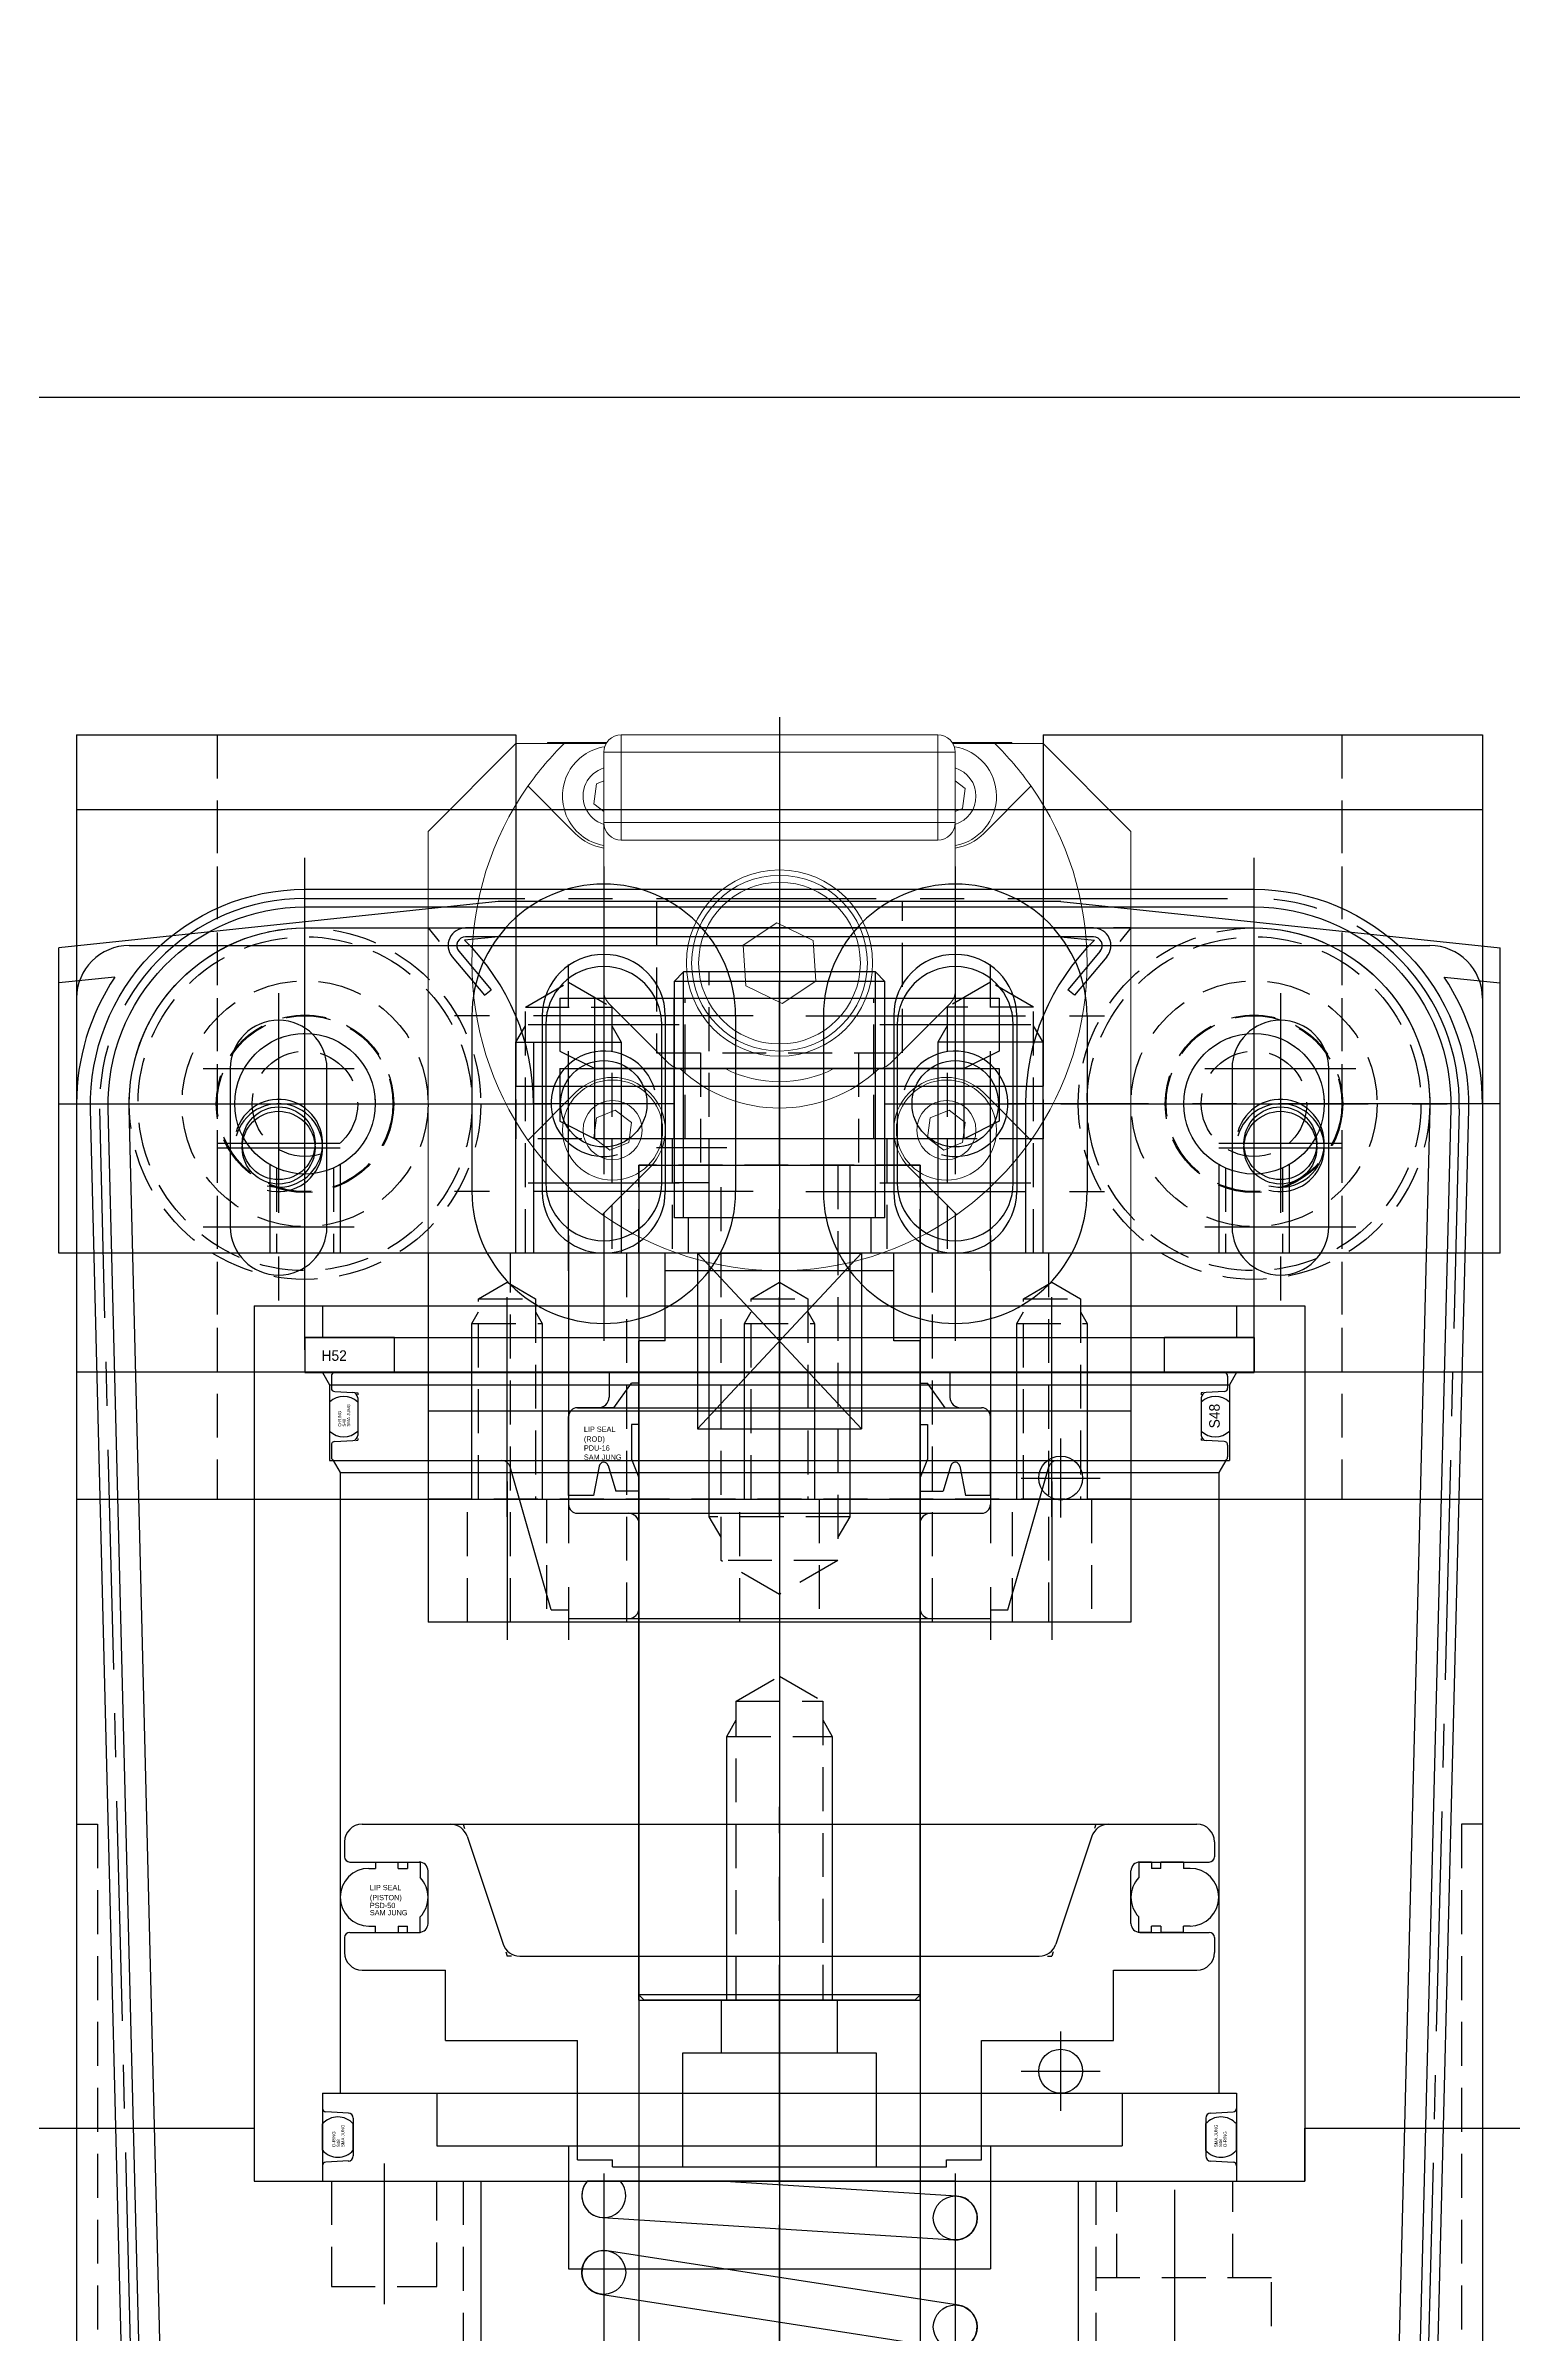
# Model space of a CAD drawing. Header units: inches. Extents: x 0 to 23821, y 0 to 11279.
# Drawn here: x 16408.4 to 16491.9, y 4818.5 to 4948.8 of the extents above; entities that cross this region are included whole.
import ezdxf
from ezdxf.enums import TextEntityAlignment as Align

# ---------------------------------------------------------------- set-up
doc = ezdxf.new("R2010")
doc.units = ezdxf.units.IN
doc.header["$LTSCALE"] = 10
doc.header["$MEASUREMENT"] = 0
doc.linetypes.add('CENTER', pattern=[2, 1.25, -0.25, 0.25, -0.25])
doc.linetypes.add('HIDDEN', pattern=[0.375, 0.25, -0.125])
doc.layers.get('Defpoints').update_dxf_attribs({"color": 8})
for name, color, linetype in [('11', 1, 'CENTER'), ('22', 2, 'HIDDEN'), ('44', 4, 'Continuous'), ('77', 40, 'HIDDEN'), ('99', 181, 'Continuous'), ('A', 8, 'Continuous'), ('B', 123, 'Continuous'), ('BOM-T', 4, 'Continuous'), ('G', 231, 'Continuous'), ('T', 3, 'Continuous'), ('Y', 60, 'Continuous')]:
    doc.layers.add(name, color=color, linetype=linetype)
doc.layers.add('88', color=35, linetype='Continuous', lineweight=5)
doc.styles.add('SCI', font='')
doc.styles.get('SCI').set_extended_font_data('Gulim')
doc.dimstyles.new('SCH', dxfattribs={"dimtxt": 2.5, "dimasz": 2, "dimexe": 1.25, "dimexo": 0.625, "dimtad": 1, "dimdec": 8, "dimtxsty": 'SCI', "dimcen": 2.5, "dimclrd": 4, "dimclre": 4, "dimclrt": 7, "dimadec": 8, "dimazin": 2, "dimtfac": 1, "dimtdec": 8, "dimtmove": 0, "dimatfit": 3, "dimfxl": 1, "dimarcsym": 0})

# ---------------------------------------------------------------- blocks, each defined once
blk = doc.blocks.new('A$C89c2fdc2')
for p, q in [((10, 60), (-10.93, 60)), ((-9.07, 60), (-10.93, 60)), ((10.08, 59.14), (-3.4, 60)), ((-10.08, 57.92), (9.92, 56.65)), ((10.19, 52.93), (-9.81, 56.03)), ((-10.19, 53.56), (9.81, 50.46)), ((10.19, 46.73), (-9.81, 49.83)), ((-10.19, 47.36), (9.81, 44.26)), ((10.19, 40.53), (-9.81, 43.63)), ((-10.19, 41.16), (9.81, 38.06)), ((10.19, 34.33), (-9.81, 37.43)), ((-10.19, 34.96), (9.81, 31.86)), ((10.19, 28.14), (-9.81, 31.24)), ((-10.19, 28.76), (9.81, 25.67)), ((10.19, 21.94), (-9.81, 25.04)), ((-10.19, 22.57), (9.81, 19.47)), ((10.19, 15.74), (-9.81, 18.84)), ((-10.19, 16.37), (9.81, 13.27)), ((10.19, 9.54), (-9.81, 12.64)), ((-10.19, 10.17), (9.81, 7.07)), ((10.19, 3.34), (-9.81, 6.44)), ((-10.19, 3.97), (9.81, 0.87)), ((-9.92, 2.08), (10.08, 0.83)), ((11.18, 0), (-10.93, 0))]:
    blk.add_line(p, q)
for centre in [(10, 57.9), (-10, 54.8), (10, 51.7), (-10, 48.6), (10, 45.5), (-10, 42.4), (10, 39.3), (-10, 36.2), (10, 33.1), (-10, 30), (10, 26.9), (-10, 23.8), (10, 20.7), (-10, 17.6), (10, 14.5), (-10, 11.4), (10, 8.3), (-10, 5.2), (10, 2.1)]:
    blk.add_circle(centre, 1.25)
for centre, start, end in [((-10, 59.17), 138.1897, 266.3666), ((-10, 59.17), 138.1897, 41.8103), ((10, 57.9), 266.3666, 86.3666), ((-10, 54.8), 81.1903, 261.1903), ((10, 51.7), 261.1903, 81.1903), ((-10, 48.6), 81.1903, 261.1903), ((10, 45.5), 261.1903, 81.1903), ((-10, 42.4), 81.1903, 261.1903), ((10, 39.3), 261.1903, 81.1903), ((-10, 36.2), 81.1903, 261.1903), ((10, 33.1), 261.1903, 81.1903), ((-10, 30), 81.1903, 261.1903), ((10, 26.9), 261.1903, 81.1903), ((-10, 23.8), 81.1903, 261.1903), ((10, 20.7), 261.1903, 81.1903), ((-10, 17.6), 81.1903, 261.1903), ((10, 14.5), 261.1903, 81.1903), ((-10, 11.4), 81.1903, 261.1903), ((10, 8.3), 261.1903, 81.1903), ((-10, 5.2), 81.1903, 261.1903), ((10, 2.1), 261.1903, 81.1903), ((-10, 0.83), 318.1897, 221.8103), ((10, -0.42), 19.4712, 160.5288)]:
    blk.add_arc(centre, 1.25, start, end)
at = {"layer": '11'}
for p, q in [((0, 62.5), (0, -2.5)), ((-10, 60.42), (-10, -0.42)), ((10, 60.42), (10, -0.42))]:
    blk.add_line(p, q, dxfattribs=at)
blk = doc.blocks.new('A$C237aef5b')
for p, q in [((-5.46, 58.5), (-6, 57.96)), ((-6, 57.96), (-6, 44.5)), ((6, 57.96), (-6, 57.96)), ((5.46, 58.5), (-5.46, 58.5)), ((6, 57.96), (5.46, 58.5)), ((6, 44.5), (6, 57.96)), ((6, 44.5), (-6, 44.5)), ((-5.2, 44.5), (-5.2, 42.5)), ((5.2, 44.5), (5.2, 42.5)), ((-6.5, 37.5), (-6.5, 42.5)), ((6.5, 42.5), (-6.5, 42.5)), ((6.5, 37.5), (6.5, 42.5)), ((-8, 0.3), (-8, 37.5)), ((-6.5, 37.5), (-8, 37.5)), ((8, 37.5), (6.5, 37.5)), ((8, 0.3), (8, 37.5)), ((-7.7, 0), (-8, 0.3)), ((7.7, 0), (-7.7, 0)), ((8, 0.3), (7.7, 0))]:
    blk.add_line(p, q)
at = {"layer": '11'}
for p, q in [((0, 59.5), (0, -1)), ((-3, 48.5), (-7, 48.5))]:
    blk.add_line(p, q, dxfattribs=at)
at = {"layer": '22'}
for p, q in [((-4, 46.5), (-4, 58.5)), ((-4, 46.5), (-6, 46.5)), ((-2.46, 17), (0, 18.42)), ((0, 18.42), (2.46, 17)), ((-2.46, 0), (-2.46, 17)), ((-2.46, 17), (2.46, 17)), ((2.46, 17), (2.46, 0)), ((-3, 15), (3, 15))]:
    blk.add_line(p, q, dxfattribs=at)
at = {"layer": 'A'}
for p, q in [((6.5, 41.5), (-6.5, 41.5)), ((8, 0.3), (-8, 0.3))]:
    blk.add_line(p, q, dxfattribs=at)
at = {"layer": 'T'}
for p, q in [((-5.46, 44.5), (-5.46, 58.5)), ((5.46, 44.5), (5.46, 58.5)), ((-3, 15), (-2.46, 15.94)), ((2.46, 15.94), (3, 15)), ((-3, 0), (-3, 15)), ((3, 15), (3, 0))]:
    blk.add_line(p, q, dxfattribs=at)
blk = doc.blocks.new('A$Cc859a43e')
for p, q in [((-23.75, 10), (23.75, 10)), ((-17.77, 9.32), (-15.73, 3.18)), ((17.77, 9.32), (15.73, 3.18)), ((-24.75, 9), (-24.75, 8.15)), ((-24.45, 7.85), (-20.5, 7.85)), ((20.5, 7.85), (24.45, 7.85)), ((24.75, 9), (24.75, 8.15)), ((-20, 4.35), (-20, 7.35)), ((20, 4.35), (20, 7.35)), ((-24.75, 3.55), (-24.75, 2.7)), ((-24.45, 3.85), (-20.5, 3.85)), ((20.5, 3.85), (24.45, 3.85)), ((24.75, 3.55), (24.75, 2.7)), ((-23.75, 1.7), (-19, 1.7)), ((-19, -2.3), (-19, 1.7)), ((-14.78, 2.5), (14.78, 2.5)), ((-8, 0), (-8, 2.5)), ((8, 0), (8, 2.5)), ((19, 1.7), (23.75, 1.7)), ((19, -2.3), (19, 1.7)), ((-8, 0), (8, 0)), ((3.3, -3), (3.3, 0)), ((-3.3, -3), (-3.3, 0)), ((-19, -2.3), (-11.5, -2.3)), ((-11.5, -9.1), (-11.5, -2.3)), ((11.5, -2.3), (19, -2.3)), ((11.5, -9.1), (11.5, -2.3)), ((-5.5, -9.5), (-5.5, -3)), ((-5.5, -3), (5.5, -3)), ((5.5, -3), (5.5, -9.5)), ((-11.5, -9.1), (-9.5, -9.1)), ((-9.5, -9.5), (-9.5, -9.1)), ((9.5, -9.1), (11.5, -9.1)), ((9.5, -9.5), (9.5, -9.1)), ((-9.5, -9.5), (9.5, -9.5))]:
    blk.add_line(p, q)
for centre, radius, start, end in [((-23.75, 9), 1, 90, 180), ((-18.72, 9), 1, 18.4349, 90), ((18.72, 9), 1, 90, 161.5651), ((23.75, 9), 1, 0, 90), ((-24.45, 8.15), 0.3, 180, 270), ((-20.5, 7.35), 0.5, 360, 90), ((20.5, 7.35), 0.5, 90, 180), ((24.45, 8.15), 0.3, 270, 0), ((-20.5, 4.35), 0.5, 270, 360), ((20.5, 4.35), 0.5, 180, 270), ((-24.45, 3.55), 0.3, 90, 180), ((-23.75, 2.7), 1, 180, 270), ((-14.78, 3.5), 1, 198.4349, 270), ((14.78, 3.5), 1, 270, 341.5651), ((23.75, 2.7), 1, 270, 0), ((24.45, 3.55), 0.3, 0, 90)]:
    blk.add_arc(centre, radius, start, end)
at = {"layer": '11'}
for p, q in [((0, -10.5), (0, 11)), ((-18, 10), (-17.92, 9.76)), ((18, 10), (17.92, 9.76)), ((-15.58, 2.74), (-15.5, 2.5)), ((15.58, 2.74), (15.5, 2.5)), ((-15.25, 2.5), (-15.5, 2.5)), ((15.25, 2.5), (15.5, 2.5))]:
    blk.add_line(p, q, dxfattribs=at)
blk = doc.blocks.new('A$C59bf984f')
for p, q in [((-3.36, 1.64), (-2.98, 1.64)), ((-2.98, 2), (-1.7, 2)), ((-2.98, 2), (-2.98, 1.64)), ((-1.7, 1.64), (-1.7, 2)), ((-1.7, 1.64), (-1.17, 1.64)), ((-1.17, 2), (-1.17, 1.64)), ((-1.17, 2), (-0.44, 2)), ((-0.44, 2), (-0.44, 1.12)), ((40.44, 2), (40.44, 1.12)), ((41.17, 2), (40.44, 2)), ((41.17, 2), (41.17, 1.64)), ((41.7, 1.64), (41.17, 1.64)), ((42.98, 2), (41.7, 2)), ((41.7, 1.64), (41.7, 2)), ((42.98, 2), (42.98, 1.64)), ((43.36, 1.64), (42.98, 1.64)), ((-0.44, -2), (-0.44, -1.12)), ((40.44, -2), (40.44, -1.12)), ((-3.36, -1.64), (-2.98, -1.64)), ((-2.98, -2), (-2.98, -1.64)), ((-2.98, -2), (-1.7, -2)), ((-1.7, -1.64), (-1.7, -2)), ((-1.7, -1.64), (-1.17, -1.64)), ((-1.17, -2), (-1.17, -1.64)), ((-1.17, -2), (-0.44, -2)), ((41.17, -2), (40.44, -2)), ((41.17, -2), (41.17, -1.64)), ((41.7, -1.64), (41.17, -1.64)), ((41.7, -1.64), (41.7, -2)), ((42.98, -2), (41.7, -2)), ((42.98, -2), (42.98, -1.64)), ((43.36, -1.64), (42.98, -1.64))]:
    blk.add_line(p, q)
for centre, start, end in [((-3.36, 0), 90, 180), ((43.36, 0), 0, 90), ((-3.36, 0), 180, 270), ((-1.64, 0), 0, 42.8687), ((-1.64, 0), 317.1313, 0), ((41.64, 0), 137.1313, 180), ((41.64, 0), 180, 222.8687), ((43.36, 0), 270, 0)]:
    blk.add_arc(centre, 1.64, start, end)
at = {"layer": 'BOM-T', "color": 4, "style": 'SCI'}
for s, p in [('(PISTON)', (-3.31, -0.02)), ('LIP SEAL', (-3.31, 0.55)), ('SAM JUNG', (-3.31, -0.88)), ('PSD-50', (-3.31, -0.47))]:
    blk.add_text(s, height=0.3, dxfattribs=at).set_placement(p, align=Align.MIDDLE_LEFT)
blk = doc.blocks.new('A$Cedf4c1f7')
for p, q in [((-12.5, 4), (12.5, 4)), ((-12.5, 4), (-12.5, 1)), ((-10.5, 0), (-10.5, 4)), ((10.5, 0), (10.5, 4)), ((12.5, 4), (12.5, 1)), ((-12.5, 1), (-10.5, 0)), ((10.5, 0), (-10.5, 0)), ((12.5, 1), (10.5, 0))]:
    blk.add_line(p, q)
at = {"layer": '11'}
blk.add_line((0, -1), (0, 5), dxfattribs=at)
at = {"layer": '22'}
for p, q in [((-5.375, 0), (-5.375, 4)), ((5.375, 0), (5.375, 4))]:
    blk.add_line(p, q, dxfattribs=at)
at = {"layer": 'T'}
for p, q in [((-6, 0), (-6, 4)), ((6, 0), (6, 4))]:
    blk.add_line(p, q, dxfattribs=at)
blk = doc.blocks.new('A$C3a400ee1')
for name in ['A$C237aef5b', 'A$Cc859a43e']:
    blk.add_blockref(name, (0, -58.5))
at = {"layer": '44'}
for name, p in [('A$Cedf4c1f7', (0, -5.5)), ('A$Cedf4c1f7', (0, -9.5)), ('A$C59bf984f', (-20, -52.65))]:
    blk.add_blockref(name, p, dxfattribs=at)
blk = doc.blocks.new('A$C6f0e5e58')
for p, q in [((-15, 38), (-20, 33)), ((-12.25, 38), (-15, 38)), ((-13.2, 38.05), (-13.2, 38)), ((-13.2, 38.05), (-13.13, 38.05)), ((-13.13, 38.05), (-13.13, 38)), ((-13.13, 38.05), (-12.95, 38.05)), ((-12.95, 38.05), (-12.95, 38)), ((-12.95, 38.05), (-10.49, 38.05)), ((-9.87, 38), (-12.25, 38)), ((-10.49, 38.05), (-10.49, 38)), ((-10.49, 38.05), (-10.09, 38.05)), ((-10.09, 38.05), (-10.09, 38)), ((-10.09, 38.05), (-9.84, 38.05)), ((-9, 38.5), (9, 38.5)), ((-9, 37.5), (-9, 38.5)), ((9, 38.5), (9, 37.5)), ((9.84, 38.05), (9.91, 38.05)), ((12.25, 38), (9.87, 38)), ((9.91, 38.05), (9.91, 38)), ((9.91, 38.05), (11.39, 38.05)), ((11.39, 38.05), (11.39, 38)), ((11.39, 38.05), (13.17, 38.05)), ((15, 38), (12.25, 38)), ((13.17, 38.05), (13.17, 38)), ((13.17, 38.05), (13.22, 38.05)), ((13.22, 38), (13.22, 38.05)), ((20, 33), (15, 38)), ((-10, 33.5), (-10, 37.5)), ((-10, 37.5), (-9, 37.5)), ((9, 37.5), (-9, 37.5)), ((-9, 37.5), (-9, 33.5)), ((9, 37.5), (10, 37.5)), ((9, 33.5), (9, 37.5)), ((10, 37.5), (10, 33.5)), ((-14.31, 35.57), (-11.62, 32.88)), ((-10.42, 35.7), (-10.57, 34.56)), ((-10, 35.88), (-10.42, 35.7)), ((10.57, 35.44), (10, 35.88)), ((10.42, 34.3), (10.57, 35.44)), ((11.62, 32.88), (14.31, 35.57)), ((-10.57, 34.56), (-10, 34.12)), ((10, 34.12), (10.42, 34.3)), ((-20, 33), (-20, 0)), ((-10, 33.5), (-9, 33.5)), ((-10, 33.5), (-10, 23.91)), ((-9, 32.5), (-9, 33.5)), ((-9, 33.5), (9, 33.5)), ((9, 33.5), (10, 33.5)), ((9, 33.5), (9, 32.5)), ((10, 33.5), (10, 23.91)), ((20, 0), (20, 33)), ((9, 32.5), (-9, 32.5)), ((-0.15, 27.8), (-2.07, 26.52)), ((1.92, 26.79), (-0.15, 27.8)), ((-2.07, 26.52), (-1.92, 24.21)), ((2.07, 24.48), (1.92, 26.79)), ((-1.92, 24.21), (0.15, 23.2)), ((0.15, 23.2), (2.07, 24.48)), ((-9.71, 23.21), (-6.29, 19.79)), ((6.29, 19.79), (9.71, 23.21)), ((5.59, 19.5), (-5.59, 19.5)), ((-11.62, 18.12), (-14.31, 15.43)), ((-9.35, 17.14), (-10.42, 16.7)), ((-8.43, 16.44), (-9.35, 17.14)), ((9.65, 17.14), (8.58, 16.7)), ((10.57, 16.44), (9.65, 17.14)), ((14.31, 15.43), (11.62, 18.12)), ((-10.42, 16.7), (-10.57, 15.56)), ((-8.58, 15.3), (-8.43, 16.44)), ((8.58, 16.7), (8.43, 15.56)), ((10.42, 15.3), (10.57, 16.44)), ((-10.57, 15.56), (-9.65, 14.86)), ((-9.65, 14.86), (-8.58, 15.3)), ((8.43, 15.56), (9.35, 14.86)), ((9.35, 14.86), (10.42, 15.3)), ((-10.07, 11.19), (-7.38, 13.88)), ((7.38, 13.88), (10.07, 11.19)), ((-20, 0), (20, 0))]:
    blk.add_line(p, q)
for centre, radius in [((0, 25.5), 5.3), ((0, 25.5), 5), ((0, 25.5), 4.6), ((-9.5, 16), 2.85), ((9.5, 16), 2.85), ((-9.5, 16), 1.68), ((9.5, 16), 1.68)]:
    blk.add_circle(centre, radius)
for centre, radius, start, end in [((0, 25.5), 17.5, 134.4153, 144.8709), ((-9.5, 35), 2.85, 99.0705, 202.5227), ((-9, 37.5), 1, 90, 180), ((9, 37.5), 1, 0, 90), ((9.5, 35), 2.85, 280.1042, 80.9295), ((0, 25.5), 17.5, 35.1291, 45.5847), ((-9.5, 35), 1.68, 107.2818, 202.5227), ((9.5, 35), 1.68, 287.2818, 72.7182), ((0, 25.5), 17.5, 144.8709, 215.1291), ((0, 25.5), 17.5, 324.8709, 35.1291), ((-9.5, 35), 2.85, 202.5227, 259.8958), ((-9.5, 35), 1.68, 202.5227, 252.7182), ((-9.5, 35), 3, 225, 260.4059), ((-9, 33.5), 1, 180, 270), ((9, 33.5), 1, 270, 0), ((9.5, 35), 3, 279.5941, 315), ((-9, 23.91), 1, 180, 225), ((9, 23.91), 1, 315, 0), ((-5.59, 20.5), 1, 225, 270), ((5.59, 20.5), 1, 270, 315), ((-9.5, 16), 3, 315, 135), ((0, 25.5), 8.25, 226.6258, 313.3742), ((0, 25.5), 6.75, 242.734, 297.266), ((9.5, 16), 3, 45, 225), ((0, 25.5), 17.5, 215.1291, 234.8709), ((0, 25.5), 17.5, 305.1291, 324.8709), ((0, 25.5), 17.5, 234.8709, 305.1291)]:
    blk.add_arc(centre, radius, start, end)
at = {"layer": '11'}
for p, q in [((0, 39.5), (0, -1)), ((-12, 1), (-12, -1)), ((12, 1), (12, -1))]:
    blk.add_line(p, q, dxfattribs=at)
blk = doc.blocks.new('A$Ce3cd7df4')
for p, q in [((-20, 0), (-20, -21)), ((20, 0), (-20, 0)), ((20, 0), (20, -21)), ((20, -9), (-20, -9)), ((20, -21), (-20, -21))]:
    blk.add_line(p, q)
at = {"layer": '11'}
for p, q in [((-12, 1), (-12, -22)), ((0, 1), (0, -22)), ((12, 1), (12, -22)), ((-15.5, -13), (-15.5, -22)), ((15.5, -13), (15.5, -22))]:
    blk.add_line(p, q, dxfattribs=at)
at = {"layer": '22'}
for p, q in [((15.3, 0), (15.3, -21)), ((20, -14), (-20, -14)), ((-17.75, -21), (-17.75, -14)), ((-13.25, -14), (-13.25, -21)), ((-2.25, -21), (-2.25, -14)), ((2.25, -14), (2.25, -21)), ((13.25, -21), (13.25, -14)), ((17.75, -14), (17.75, -21))]:
    blk.add_line(p, q, dxfattribs=at)
at = {"layer": '77'}
for p, q in [((-15.3, -21), (-15.3, 0)), ((-8.7, 0), (-8.7, -21)), ((8.7, -21), (8.7, 0))]:
    blk.add_line(p, q, dxfattribs=at)
blk = doc.blocks.new('A$C32194bf2')
blk.add_blockref('A$Ce3cd7df4', (0, 0))
at = {"layer": '88'}
blk.add_blockref('A$C6f0e5e58', (0, -9), dxfattribs=at)
blk = doc.blocks.new('A$C5bbe2b15')
for radius in [5, 4]:
    blk.add_circle((0, 0), radius)
at = {"layer": '11'}
for p, q in [((0, -6), (0, 6)), ((-6, 0), (6, 0))]:
    blk.add_line(p, q, dxfattribs=at)
at = {"layer": '22'}
blk.add_circle((0, 0), 3, dxfattribs=at)
blk = doc.blocks.new('A$Cb72ea173')
for radius in [10, 9.5, 7, 5.05]:
    blk.add_circle((0, 0), radius)
at = {"layer": '11'}
for p, q in [((0, -11), (0, 11)), ((-11, 0), (11, 0))]:
    blk.add_line(p, q, dxfattribs=at)
blk = doc.blocks.new('A$Ccad19904')
for p, q in [((-8, 0), (-8, -133)), ((-8, 0), (8, 0)), ((8, 0), (8, -133)), ((-4.66, -5), (4.66, -5)), ((-4.66, -5), (-4.66, -15)), ((4.66, -5), (4.66, -15)), ((-4.66, -15), (4.66, -15))]:
    blk.add_line(p, q)
at = {"layer": '11'}
blk.add_line((0, 1), (0, -164), dxfattribs=at)
at = {"layer": '22'}
for p, q in [((-3.32, -22.5), (-3.32, 0)), ((3.32, 0), (3.32, -22.5)), ((4, -20), (-4, -20)), ((0, -24.42), (-3.32, -22.5)), ((3.32, -22.5), (-3.32, -22.5)), ((3.32, -22.5), (0, -24.42))]:
    blk.add_line(p, q, dxfattribs=at)
at = {"layer": 'A'}
for p, q in [((-4.66, -5), (4.66, -15)), ((-4.66, -15), (4.66, -5))]:
    blk.add_line(p, q, dxfattribs=at)
at = {"layer": 'T'}
for p, q in [((-4, -20), (-4, 0)), ((4, 0), (4, -20)), ((-3.32, -21.17), (-4, -20)), ((4, -20), (3.32, -21.17))]:
    blk.add_line(p, q, dxfattribs=at)
blk = doc.blocks.new('A$C3dac07da')
for p, q in [((-16, 15), (-41, 12.37)), ((16, 15), (-16, 15)), ((16, 15), (41, 12.37)), ((-41, -5), (-41, 12.37)), ((-16, 13), (-17.92, 12.8)), ((16, 13), (-16, 13)), ((16, 13), (17.92, 12.8)), ((41, -5), (41, 12.37)), ((-37.82, 10.71), (-41, 10.37)), ((37.82, 10.71), (41, 10.37)), ((-14, 7), (-14, -5)), ((-40, 3.5), (-40, -5)), ((14, 3.5), (14, -5)), ((40, 3.5), (40, -5)), ((41, -5), (-41, -5))]:
    blk.add_line(p, q)
for centre, radius in [((-27, 3.5), 4), ((27, 3.5), 4), ((-10, 3.5), 2.46), ((10, 3.5), 2.46)]:
    blk.add_circle(centre, radius)
for centre, start, end in [((-27, 3.5), 0, 45.6666), ((27, 3.5), 134.3334, 180), ((-27, 3.5), 146.3334, 180), ((27, 3.5), 0, 33.6666)]:
    blk.add_arc(centre, 13, start, end)
at = {"layer": '11'}
for p, q in [((-27, -10.5), (-27, 17.5)), ((27, -10.5), (27, 17.5)), ((0, 16), (0, -6)), ((-12, -6), (-12, 11.42)), ((12, -6), (12, 11.42)), ((-10, 7.5), (-10, -0.5)), ((10, 7.5), (10, -0.5)), ((-41, 3.5), (-13, 3.5)), ((-6, 3.5), (-14, 3.5)), ((6, 3.5), (14, 3.5)), ((41, 3.5), (13, 3.5))]:
    blk.add_line(p, q, dxfattribs=at)
at = {"layer": '22'}
for p, q in [((-7, 15), (-7, 6.4)), ((7, 6.4), (7, 15)), ((-14.46, 9), (-12, 10.42)), ((-12, 10.42), (-9.54, 9)), ((12, 10.42), (9.54, 9)), ((14.46, 9), (12, 10.42)), ((-14.46, -5), (-14.46, 9)), ((-14.46, 9), (-9.54, 9)), ((-9.54, 9), (-9.54, -5)), ((9.54, 9), (9.54, -5)), ((14.46, 9), (9.54, 9)), ((14.46, -5), (14.46, 9)), ((-7, 6.4), (7, 6.4)), ((-4.5, 6.4), (-4.5, 0)), ((4.5, 6.4), (4.5, 0)), ((8, 0), (-8, 0)), ((-8, -5), (-8, 0)), ((8, -5), (8, 0)), ((-28.62, -0.16), (-28.62, -5)), ((-25.38, -0.16), (-25.38, -5)), ((25.38, -0.16), (25.38, -5)), ((28.62, -0.16), (28.62, -5))]:
    blk.add_line(p, q, dxfattribs=at)
at = {"layer": '77'}
for p, q in [((-15, 15), (-15, 1.5)), ((15, 15), (15, 1.5)), ((15, 1.5), (-15, 1.5)), ((-6.1, 1.5), (-6.1, -5)), ((6.1, 1.5), (6.1, -5))]:
    blk.add_line(p, q, dxfattribs=at)
at = {"layer": 'T'}
for p, q in [((-15, 7), (-14.46, 7.94)), ((-9.54, 7.94), (-9, 7)), ((9.54, 7.94), (9, 7)), ((15, 7), (14.46, 7.94)), ((-15, -5), (-15, 7)), ((-15, 7), (-9, 7)), ((-9, 7), (-9, -5)), ((9, 7), (9, -5)), ((15, 7), (9, 7)), ((15, -5), (15, 7)), ((-29, 0.04), (-29, -5)), ((-25, 0.04), (-25, -5)), ((25, 0.04), (25, -5)), ((29, 0.04), (29, -5))]:
    blk.add_line(p, q, dxfattribs=at)
for centre, start, end in [((-10, 3.5), 15, 285), ((10, 3.5), 255, 165)]:
    blk.add_arc(centre, 3, start, end, dxfattribs=at)
blk = doc.blocks.new('A$Cd9655167')
for p, q in [((77.86, 0), (42.14, 0)), ((77.86, -0.5), (42.14, -0.5)), ((41.38, -1.64), (43.21, -3.83)), ((41.76, -1.32), (43.6, -3.51)), ((78.24, -1.32), (76.4, -3.51)), ((78.62, -1.64), (76.79, -3.83)), ((43.21, -3.83), (43.6, -3.51)), ((76.79, -3.83), (76.4, -3.51))]:
    blk.add_line(p, q)
for centre, radius, start, end in [((42.14, -1), 1, 90, 220), ((77.86, -1), 1, 320, 90), ((42.14, -1), 0.5, 90, 220), ((77.86, -1), 0.5, 320, 90)]:
    blk.add_arc(centre, radius, start, end)
at = {"layer": '11'}
for p, q in [((40, 0), (41, 0)), ((80, 0), (79, 0)), ((40, 0), (40.64, -0.77)), ((80, 0), (79.36, -0.77))]:
    blk.add_line(p, q, dxfattribs=at)
blk = doc.blocks.new('A$C64b4f1e2')
for p, q in [((-50, 21.5), (-50, -22)), ((-50, 21.5), (-25, 21.5)), ((-25, 21.5), (-25, 1.5)), ((5, 21.5), (5, 1.5)), ((5, 21.5), (30, 21.5)), ((30, 21.5), (30, -22)), ((-25, 1.5), (5, 1.5)), ((-50, -22), (30, -22))]:
    blk.add_line(p, q)
for centre in [(-38.5, -2), (18.5, -2)]:
    blk.add_circle(centre, 2.07)
at = {"layer": '11'}
for p, q in [((-10, 22.5), (-10, -23)), ((-38.5, 1.5), (-38.5, -5.5)), ((-10, -23), (-10, 1.34)), ((18.5, 1.5), (18.5, -5.5)), ((-42, -2), (-35, -2)), ((15, -2), (22, -2)), ((-25.5, -23), (-25.5, -8.66)), ((5.5, -23), (5.5, -8.66))]:
    blk.add_line(p, q, dxfattribs=at)
at = {"layer": '22'}
for p, q in [((-42, 21.5), (-42, -22)), ((22, 21.5), (22, -22)), ((-27.12, -10.6), (-25.5, -9.66)), ((-25.5, -9.66), (-23.88, -10.6)), ((-11.62, -10.6), (-10, -9.66)), ((-10, -9.66), (-8.38, -10.6)), ((3.88, -10.6), (5.5, -9.66)), ((5.5, -9.66), (7.12, -10.6)), ((-27.12, -22), (-27.12, -10.6)), ((-27.12, -10.6), (-23.88, -10.6)), ((-23.88, -10.6), (-23.88, -22)), ((-11.62, -22), (-11.62, -10.6)), ((-11.62, -10.6), (-8.38, -10.6)), ((-8.38, -10.6), (-8.38, -22)), ((3.88, -22), (3.88, -10.6)), ((3.88, -10.6), (7.12, -10.6)), ((7.12, -10.6), (7.12, -22)), ((-27.5, -12), (-23.5, -12)), ((-12, -12), (-8, -12)), ((3.5, -12), (7.5, -12))]:
    blk.add_line(p, q, dxfattribs=at)
at = {"layer": 'T'}
for p, q in [((-27.5, -12), (-27.12, -11.34)), ((-23.88, -11.34), (-23.5, -12)), ((-12, -12), (-11.62, -11.34)), ((-8.38, -11.34), (-8, -12)), ((3.5, -12), (3.88, -11.34)), ((7.12, -11.34), (7.5, -12)), ((-27.5, -22), (-27.5, -12)), ((-23.5, -12), (-23.5, -22)), ((-12, -22), (-12, -12)), ((-8, -12), (-8, -22)), ((3.5, -22), (3.5, -12)), ((7.5, -12), (7.5, -22))]:
    blk.add_line(p, q, dxfattribs=at)
for centre in [(-38.5, -2), (18.5, -2)]:
    blk.add_arc(centre, 2.5, 255, 165, dxfattribs=at)
blk = doc.blocks.new('A$C0ff3edcd')
for p, q in [((-50, 19.5), (-50, -12.5)), ((-50, 19.5), (30, 19.5)), ((30, 19.5), (30, -12.5)), ((-27.5, 7.75), (-27.5, -2.25)), ((-23.5, 7.75), (-23.5, -2.25)), ((-16.5, 7.75), (-16.5, -2.25)), ((-12.5, 7.75), (-12.5, -2.25)), ((-7.5, 7.75), (-7.5, -2.25)), ((-3.5, 7.75), (-3.5, -2.25)), ((3.5, 7.75), (3.5, -2.25)), ((7.5, 7.75), (7.5, -2.25)), ((-50, -12.5), (30, -12.5))]:
    blk.add_line(p, q)
for centre in [(-38.5, 0.5), (18.5, 0.5)]:
    blk.add_circle(centre, 2.07)
for centre, radius, start, end in [((-20, 7.75), 7.5, 0, 180), ((0, 7.75), 7.5, 0, 180), ((-20, 7.75), 3.5, 0, 180), ((0, 7.75), 3.5, 0, 180), ((-20, -2.25), 7.5, 180, 0), ((-20, -2.25), 3.5, 180, 0), ((0, -2.25), 7.5, 180, 0), ((0, -2.25), 3.5, 180, 0)]:
    blk.add_arc(centre, radius, start, end)
at = {"layer": '11'}
for p, q in [((-10, 21.75), (-10, -12.25)), ((-20, 16.25), (-20, -10.75)), ((0, 16.25), (0, -10.75)), ((-11.5, 7.75), (-28.5, 7.75)), ((-8.5, 7.75), (8.5, 7.75)), ((-38.5, 4), (-38.5, -3)), ((18.5, 4), (18.5, -3)), ((-42, 0.5), (-35, 0.5)), ((15, 0.5), (22, 0.5)), ((-11.5, -2.25), (-28.5, -2.25)), ((-8.5, -2.25), (8.5, -2.25))]:
    blk.add_line(p, q, dxfattribs=at)
at = {"layer": '22'}
for p, q in [((-42, 19.5), (-42, -12.5)), ((22, 19.5), (22, -12.5))]:
    blk.add_line(p, q, dxfattribs=at)
at = {"layer": 'T'}
for centre in [(-38.5, 0.5), (18.5, 0.5)]:
    blk.add_arc(centre, 2.5, 255, 165, dxfattribs=at)
blk = doc.blocks.new('A$C1482efbe')
for p, q in [((-8.5, 11.5), (65.5, 11.5)), ((-11.5, 8.5), (-11.5, -268.5)), ((68.5, 8.5), (68.5, -268.5))]:
    blk.add_line(p, q)
for points in [[(21.8, 7, 1), (15.2, 7), (15.2, -2, 1), (21.8, -2)], [(41.8, 7, 1), (35.2, 7), (35.2, -2, 1), (41.8, -2)]]:
    blk.add_lwpolyline(points, format="xyb", close=True)
for centre, start, end in [((-8.5, 8.5), 90, 180), ((65.5, 8.5), 0, 90)]:
    blk.add_arc(centre, 3, start, end)
at = {"layer": '11'}
for p, q in [((18.5, 11.3), (18.5, -6.3)), ((38.5, 11.3), (38.5, -6.3)), ((14.2, 7), (22.8, 7)), ((34.2, 7), (42.8, 7)), ((14.2, -2), (22.8, -2)), ((34.2, -2), (42.8, -2))]:
    blk.add_line(p, q, dxfattribs=at)
at = {"layer": '22'}
for p, q in [((-11.5, -38.5), (-10.3, -38.5)), ((-10.3, -38.5), (-10.3, -267.3)), ((67.3, -38.5), (67.3, -267.3)), ((68.5, -38.5), (67.3, -38.5))]:
    blk.add_line(p, q, dxfattribs=at)
blk = doc.blocks.new('A$Cf3170709')
for name in ['A$C3dac07da', 'A$Ccad19904']:
    blk.add_blockref(name, (0, 5))
at = {"layer": '22'}
for p in [(-27, 8.5), (27, 8.5)]:
    blk.add_blockref('A$Cb72ea173', p, dxfattribs=at)
at = {"layer": '77'}
for p in [(-27, 8.5), (27, 8.5)]:
    blk.add_blockref('A$C5bbe2b15', p, dxfattribs=at)
at = {"layer": 'G'}
for name, p in [('A$C64b4f1e2', (10, 8)), ('A$C0ff3edcd', (10, 5.75))]:
    blk.add_blockref(name, p, dxfattribs=at)
at = {"layer": 'Y'}
for name, p in [('A$Cd9655167', (-60, 18.5)), ('A$C1482efbe', (-28.5, 6))]:
    blk.add_blockref(name, p, dxfattribs=at)
blk = doc.blocks.new('A$C66f44005')
for p, q in [((-8.5, 11.5), (65.5, 11.5)), ((-11.5, 8.5), (-11.5, -268.5)), ((68.5, 8.5), (68.5, -268.5))]:
    blk.add_line(p, q)
for points in [[(2.75, 4.5, 1), (-2.75, 4.5), (-2.75, -4.5, 1), (2.75, -4.5)], [(59.75, 4.5, 1), (54.25, 4.5), (54.25, -4.5, 1), (59.75, -4.5)]]:
    blk.add_lwpolyline(points, format="xyb", close=True)
for centre, start, end in [((-8.5, 8.5), 90, 180), ((65.5, 8.5), 0, 90)]:
    blk.add_arc(centre, 3, start, end)
at = {"layer": '11'}
for p, q in [((0, 8.8), (0, -8.8)), ((57, 8.8), (57, -8.8)), ((-4.3, 4.5), (4.3, 4.5)), ((52.7, 4.5), (61.3, 4.5)), ((-4.3, -4.5), (4.3, -4.5)), ((52.7, -4.5), (61.3, -4.5))]:
    blk.add_line(p, q, dxfattribs=at)
at = {"layer": '22'}
for p, q in [((-11.5, -38.5), (-10.3, -38.5)), ((-10.3, -38.5), (-10.3, -267.3)), ((67.3, -38.5), (67.3, -267.3)), ((68.5, -38.5), (67.3, -38.5))]:
    blk.add_line(p, q, dxfattribs=at)
blk = doc.blocks.new('*D424')
at = {"color": 4, "lineweight": -2, "transparency": 16777216}
for p, q in [((16239.47, 4926.76), (16239.47, 4936.76)), ((16137.52, 4916.76), (16245.72, 4916.76)), ((16239.47, 4916.76), (16239.47, 4909.56)), ((16407.05, 4909.56), (16233.22, 4909.56)), ((16239.47, 4899.56), (16239.47, 4860.22))]:
    blk.add_line(p, q, dxfattribs=at)
at = {"color": 4, "transparency": 16777216}
for points in [[(16237.8, 4926.76), (16241.13, 4926.76), (16239.47, 4916.76)], [(16237.8, 4899.56), (16241.13, 4899.56), (16239.47, 4909.56)]]:
    blk.add_solid(points, dxfattribs=at)
at = {"layer": 'Defpoints', "color": 0, "transparency": 16777216}
for p in [(16134.4, 4916.76), (16239.47, 4909.56), (16410.17, 4909.56)]:
    blk.add_point(p, dxfattribs=at)
at = {"color": 7, "transparency": 16777216, "insert": (16229.16, 4874.89), "char_height": 12.5, "attachment_point": 5, "rotation": 90, "style": 'SCI'}
blk.add_mtext('7,2', dxfattribs=at)
blk = doc.blocks.new('*D425')
at = {"color": 4, "lineweight": -2, "transparency": 16777216}
for p, q in [((16602, 4938.76), (16602, 4948.76)), ((15799.01, 4928.76), (16608.25, 4928.76)), ((16602, 4928.76), (16602, 4909.56)), ((16493.3, 4909.56), (16608.25, 4909.56)), ((16602, 4899.56), (16602, 4851.63))]:
    blk.add_line(p, q, dxfattribs=at)
at = {"color": 4, "transparency": 16777216}
for points in [[(16600.33, 4938.76), (16603.67, 4938.76), (16602, 4928.76)], [(16600.33, 4899.56), (16603.67, 4899.56), (16602, 4909.56)]]:
    blk.add_solid(points, dxfattribs=at)
at = {"layer": 'Defpoints', "color": 0, "transparency": 16777216}
for p in [(15795.89, 4928.76), (16490.17, 4909.56), (16602, 4909.56)]:
    blk.add_point(p, dxfattribs=at)
at = {"color": 7, "transparency": 16777216, "insert": (16591.68, 4870.59), "char_height": 12.5, "attachment_point": 5, "rotation": 90, "style": 'SCI'}
blk.add_mtext('19,2', dxfattribs=at)
blk = doc.blocks.new('A$Ce85e1b00')
for p, q in [((17.5, 0), (75.1, 0)), ((75.1, 0), (75.1, -3)), ((134.9, -3), (134.9, 0)), ((134.9, 0), (192.5, 0)), ((75.1, -3), (134.9, -3))]:
    blk.add_line(p, q)
at = {"layer": '11'}
for p, q in [((105, -18), (105, 3)), ((82.5, -2), (82.5, -10)), ((127.5, -16), (127.5, -2))]:
    blk.add_line(p, q, dxfattribs=at)
at = {"layer": '22'}
for p, q in [((79.5, -3), (79.5, -9)), ((85.5, -9), (85.5, -3)), ((124.2, -8.5), (124.2, -3)), ((130.8, -8.5), (130.8, -3)), ((79.5, -9), (85.5, -9)), ((133, -8.5), (122, -8.5)), ((122, -8.5), (122, -15)), ((133, -15), (133, -8.5))]:
    blk.add_line(p, q, dxfattribs=at)
at = {"layer": '77'}
for p, q in [((87, -3), (87, -15)), ((123, -3), (123, -15))]:
    blk.add_line(p, q, dxfattribs=at)
blk = doc.blocks.new('A$C6757ece4')
blk.add_blockref('A$Ce85e1b00', (22.5, 0))
blk = doc.blocks.new('A$Cdb279e4f')
for p, q in [((-29.9, 49.8), (29.9, 49.8)), ((-29.9, 49.8), (-29.9, 0)), ((-26, 49.8), (-26, 48)), ((26, 49.8), (26, 48)), ((29.9, 49.8), (29.9, 0)), ((-27, 48), (27, 48)), ((-27, 48), (-27, 46)), ((27, 48), (27, 46)), ((-27, 46), (27, 46)), ((-26, 46), (-25.6, 45.31)), ((26, 46), (25.6, 45.31)), ((-25.6, 45.31), (-25.6, 41)), ((25.6, 45.31), (25.6, 41)), ((-25.6, 41), (25.6, 41)), ((-25.4, 41), (-25, 40.31)), ((25.4, 41), (25, 40.31)), ((-25, 40.31), (-25, 5)), ((25, 40.31), (25, 5)), ((-26, 5), (26, 5)), ((-26, 5), (-26, 0)), ((26, 5), (26, 0)), ((-29.9, 0), (29.9, 0))]:
    blk.add_line(p, q)
for centre in [(16, 40), (16, 6.25)]:
    blk.add_circle(centre, 1.25)
at = {"layer": '11'}
for p, q in [((0, 51.8), (0, -2)), ((16, 37.75), (16, 42.25)), ((13.75, 40), (18.25, 40)), ((16, 4), (16, 8.5)), ((13.75, 6.25), (18.25, 6.25))]:
    blk.add_line(p, q, dxfattribs=at)
at = {"layer": 'A'}
for p, q in [((-25.6, 45.31), (25.6, 45.31)), ((-25, 40.31), (25, 40.31))]:
    blk.add_line(p, q, dxfattribs=at)
blk = doc.blocks.new('A$Cc19c7603')
for p, q in [((-25.3, 0), (25.3, 0)), ((-9.7, 0), (-9.7, -1.4)), ((9.7, 0), (9.7, -1.4)), ((-25.5, -0.2), (-25.5, -0.88)), ((-25.31, -1.08), (-24.28, -1.14)), ((25.31, -1.08), (24.28, -1.14)), ((25.5, -0.2), (25.5, -0.88)), ((-24, -1.43), (-24, -3.57)), ((-12, -2.5), (-12, -7.5)), ((-11.5, -2), (11.5, -2)), ((12, -2.5), (12, -7.5)), ((24, -1.43), (24, -3.57)), ((-25.31, -3.92), (-24.28, -3.86)), ((25.31, -3.92), (24.28, -3.86)), ((-25.5, -4.12), (-25.5, -4.8)), ((-25.3, -5), (-15.81, -5)), ((15.81, -5), (25.3, -5)), ((25.5, -4.12), (25.5, -4.8)), ((-13, -13.5), (-15.33, -5.36)), ((13, -13.5), (15.33, -5.36)), ((-11.5, -8), (11.5, -8)), ((-8, -8.6), (-8, -13.4)), ((8, -8.6), (8, -13.4)), ((-13, -13.5), (-12, -13.5)), ((-12, -13.5), (-12, -14)), ((-12, -14), (12, -14)), ((12, -13.5), (13, -13.5)), ((12, -13.5), (12, -14))]:
    blk.add_line(p, q)
for centre, radius, start, end in [((-25.3, -0.2), 0.2, 90, 180), ((25.3, -0.2), 0.2, 0, 90), ((-25.3, -0.88), 0.2, 180, 267), ((-24.3, -1.43), 0.3, 0, 87), ((24.3, -1.43), 0.3, 93, 180), ((25.3, -0.88), 0.2, 273, 0), ((-11.5, -2.5), 0.5, 90, 180), ((-10.3, -1.4), 0.6, 270, 0), ((10.3, -1.4), 0.6, 180, 270), ((11.5, -2.5), 0.5, 0, 90), ((-24.3, -3.57), 0.3, 273, 0), ((24.3, -3.57), 0.3, 180, 267), ((-25.3, -4.12), 0.2, 93, 180), ((-25.3, -4.8), 0.2, 180, 270), ((-15.81, -5.5), 0.5, 16, 90), ((15.81, -5.5), 0.5, 90, 164), ((25.3, -4.8), 0.2, 270, 0), ((25.3, -4.12), 0.2, 0, 87), ((-11.5, -7.5), 0.5, 180, 270), ((11.5, -7.5), 0.5, 270, 0), ((-8.6, -8.6), 0.6, 0, 90), ((8.6, -8.6), 0.6, 90, 180), ((-8.6, -13.4), 0.6, 270, 0), ((8.6, -13.4), 0.6, 180, 270)]:
    blk.add_arc(centre, radius, start, end)
at = {"layer": '11'}
for p, q in [((0, 1), (0, -15)), ((-24.11, -1.14), (-24, -1.15)), ((-24, -1.15), (-24, -1.26)), ((24.11, -1.14), (24, -1.15)), ((24, -1.15), (24, -1.26)), ((-24.11, -3.86), (-24, -3.85)), ((-24, -3.74), (-24, -3.85)), ((24, -3.74), (24, -3.85)), ((24.11, -3.86), (24, -3.85))]:
    blk.add_line(p, q, dxfattribs=at)
blk = doc.blocks.new('A$C24b7d5b9')
for p, q in [((-27, 2), (-27, 0)), ((-21.9, 2), (-27, 2)), ((-21.9, 0), (-21.9, 2)), ((27, 2), (21.9, 2)), ((21.9, 0), (21.9, 2)), ((27, 0), (27, 2)), ((-27, 0), (-21.9, 0)), ((21.9, 0), (27, 0))]:
    blk.add_line(p, q)
at = {"layer": '11'}
blk.add_line((0, -1), (0, 3.2), dxfattribs=at)
at = {"layer": 'BOM-T', "color": 4, "style": 'SCI'}
blk.add_text('H52', height=0.6, dxfattribs=at).set_placement((-26.06, 0.97), align=Align.MIDDLE_LEFT)
blk = doc.blocks.new('A$Cff9fe54a')
for p, q in [((-1.6, 0.83), (-1.6, -0.83)), ((0, 0.83), (0, -0.83)), ((48, 0.83), (48, -0.83)), ((49.6, 0.83), (49.6, -0.83))]:
    blk.add_line(p, q)
for centre, start, end in [((-0.8, 0), 45.9208, 134.0792), ((48.8, 0), 45.9208, 134.0792), ((-0.8, 0), 225.9208, 314.0792), ((48.8, 0), 225.9208, 314.0792)]:
    blk.add_arc(centre, 1.15, start, end)
at = {"layer": 'BOM-T', "color": 4, "style": 'SCI'}
for s, height, p in [('O-RING', 0.18, (-1.03, -0.57)), ('SMA JUNG', 0.18, (-0.52, -0.57)), ('S48', 0.6, (48.75, -0.67)), ('S48', 0.18, (-0.77, -0.57))]:
    blk.add_text(s, height=height, rotation=90, dxfattribs=at).set_placement(p, align=Align.MIDDLE_LEFT)
blk = doc.blocks.new('A$C997b4499')
for p, q in [((2.08, 0), (3.07, 1.4)), ((3.5, 1.4), (3.07, 1.4)), ((3.5, -0.96), (3.5, 1.4)), ((19.5, -0.96), (19.5, 1.4)), ((19.5, 1.4), (19.93, 1.4)), ((20.92, 0), (19.93, 1.4)), ((2.08, 0), (0, 0)), ((20.92, 0), (23, 0)), ((-0.5, -5), (-0.5, -0.5)), ((3.5, -0.96), (3.08, -0.96)), ((3.08, -0.96), (3.08, -2.93)), ((19.5, -0.96), (19.92, -0.96)), ((19.92, -0.96), (19.92, -2.93)), ((23.5, -5), (23.5, -0.5)), ((1.24, -3.32), (0.92, -5)), ((1.75, -3.29), (2.18, -4.75)), ((3.08, -2.93), (3.5, -3.97)), ((19.92, -2.93), (19.5, -3.97)), ((21.25, -3.29), (20.82, -4.75)), ((21.76, -3.32), (22.08, -5)), ((0.92, -5), (-0.5, -5)), ((3.5, -4.75), (2.18, -4.75)), ((3.5, -3.97), (3.5, -4.75)), ((19.5, -3.97), (19.5, -4.75)), ((19.5, -4.75), (20.82, -4.75)), ((23.5, -5), (22.08, -5))]:
    blk.add_line(p, q)
for centre, radius, start, end in [((0, -0.5), 0.5, 90, 180), ((23, -0.5), 0.5, 0, 90), ((1.5, -3.37), 0.266, 16.1697, 169.2292), ((21.5, -3.37), 0.266, 10.7708, 163.8303)]:
    blk.add_arc(centre, radius, start, end)
at = {"layer": 'BOM-T', "color": 4, "style": 'SCI'}
for s, p in [('LIP SEAL', (0.37, -1.22)), ('(ROD)', (0.37, -1.78)), ('PDU-16', (0.37, -2.29)), ('SAM JUNG', (0.37, -2.81))]:
    blk.add_text(s, height=0.3, dxfattribs=at).set_placement(p, align=Align.MIDDLE_LEFT)
blk = doc.blocks.new('A$C00d3e6c3')
for p, q in [((-26, 0), (26, 0)), ((-26, 0), (-26, -0.87)), ((-19.5, 0), (-19.5, -3)), ((19.5, 0), (19.5, -3)), ((26, 0), (26, -0.87)), ((-24.53, -1.14), (-25.81, -1.07)), ((24.53, -1.14), (25.81, -1.07)), ((-24.25, -1.43), (-24.25, -3.57)), ((24.25, -1.43), (24.25, -3.57)), ((-24.53, -3.86), (-25.81, -3.93)), ((-19.5, -3), (19.5, -3)), ((-12, -3), (-12, -10)), ((12, -3), (12, -10)), ((24.53, -3.86), (25.81, -3.93)), ((-26, -4.13), (-26, -5)), ((-26, -5), (-17, -5)), ((-17, -5), (-17, -15.5)), ((17, -5), (26, -5)), ((17, -5), (17, -15.5)), ((26, -4.13), (26, -5)), ((-12, -10), (12, -10)), ((-17, -15.5), (17, -15.5))]:
    blk.add_line(p, q)
for centre, radius, start, end in [((-25.8, -0.87), 0.2, 180, 267), ((-24.55, -1.43), 0.3, 360, 87), ((24.55, -1.43), 0.3, 93, 180), ((25.8, -0.87), 0.2, 273, 0), ((-24.55, -3.57), 0.3, 273, 360), ((24.55, -3.57), 0.3, 180, 267), ((-25.8, -4.13), 0.2, 93, 180), ((25.8, -4.13), 0.2, 0, 87)]:
    blk.add_arc(centre, radius, start, end)
at = {"layer": '11'}
blk.add_line((0, 1), (0, -16.5), dxfattribs=at)
blk = doc.blocks.new('A$Ca75ebea3')
for p, q in [((-1.75, -0.75), (-1.75, 0.75)), ((0, -0.75), (0, 0.75)), ((48.5, -0.75), (48.5, 0.75)), ((50.25, -0.75), (50.25, 0.75))]:
    blk.add_line(p, q)
for centre, start, end in [((-0.88, 0), 40.4591, 139.5409), ((49.37, 0), 40.4591, 139.5409), ((-0.88, 0), 220.4591, 319.5409), ((49.37, 0), 220.4591, 319.5409)]:
    blk.add_arc(centre, 1.15, start, end)
at = {"layer": 'BOM-T', "color": 4, "style": 'SCI'}
for s, p in [('O-RING', (-1.11, -0.57)), ('SMA JUNG', (-0.6, -0.57)), ('SMA JUNG', (49.09, -0.57)), ('O-RING', (49.6, -0.57)), ('S48', (-0.85, -0.57)), ('S48', (49.34, -0.57))]:
    blk.add_text(s, height=0.18, rotation=90, dxfattribs=at).set_placement(p, align=Align.MIDDLE_LEFT)
blk = doc.blocks.new('A$C41ec85a4')
for name, p in [('A$Cdb279e4f', (29.9, -49.8)), ('A$Cc19c7603', (29.9, -3.8)), ('A$C00d3e6c3', (29.9, -44.8))]:
    blk.add_blockref(name, p)
at = {"layer": '44'}
for name, p in [('A$C24b7d5b9', (29.9, -3.8)), ('A$Cff9fe54a', (5.9, -6.3)), ('A$C997b4499', (18.4, -5.8)), ('A$Ca75ebea3', (5.65, -47.3))]:
    blk.add_blockref(name, p, dxfattribs=at)
blk = doc.blocks.new('A$Cd2f94401')
for name, p in [('A$C41ec85a4', (57.6, 46.8)), ('A$C6757ece4', (-40, 0))]:
    blk.add_blockref(name, p)
blk = doc.blocks.new('A$Ca1185514')
blk.add_blockref('A$Cd2f94401', (40, 0))

msp = doc.modelspace()

# ---------------------------------------------------------------- linework, layer by layer
at = {"layer": '11'}
msp.add_lwpolyline([(16423.17157091, 4900.23591586), (16477.17157091, 4900.23591586, -0.4215092486), (16488.84796633, 4888.26576048), (16483.58379437, 4676.42563082, -0.975458968), (16416.75934746, 4676.42563082), (16411.4951755, 4888.26576048, -0.4215092486)], format="xyb", close=True, dxfattribs=at)
at = {"layer": 'B'}
for points in [[(16423.17157091, 4900.75591586), (16477.17157091, 4900.75591586, -0.4215092486), (16489.36780585, 4888.2528426), (16484.10363389, 4676.41271295, -0.975458968), (16416.23950793, 4676.41271295), (16410.97533598, 4888.2528426, -0.4215092486)], [(16423.17157091, 4899.75591586), (16477.17157091, 4899.75591586, -0.4215092486), (16488.36811446, 4888.27768467), (16483.10394251, 4676.43755502, -0.975458968), (16417.23919932, 4676.43755502), (16411.97502737, 4888.27768467, -0.4215092486)], [(16423.17157091, 4898.55591586), (16477.17157091, 4898.55591586, -0.4215092486), (16487.16848479, 4888.30749516), (16481.90431284, 4676.4673655, -0.975458968), (16418.43882899, 4676.4673655), (16413.17465703, 4888.30749516, -0.4215092486)]]:
    msp.add_lwpolyline(points, format="xyb", close=True, dxfattribs=at)

# ---------------------------------------------------------------- block references
for name, p in [('A$Cf3170709', (16450.17157091, 4880.05591586)), ('A$C32194bf2', (16450.17157091, 4880.05591586)), ('A$C3a400ee1', (16450.17157091, 4896.05591586)), ('A$Ca1185514', (16322.67157091, 4830.25591586))]:
    msp.add_blockref(name, p)
at = {"layer": '99'}
msp.add_blockref('A$C89c2fdc2', (16450.17157091, 4767.25591586), dxfattribs=at)
at = {"layer": 'Y'}
msp.add_blockref('A$C66f44005', (16421.67157091, 4886.05591586), dxfattribs=at)

# ---------------------------------------------------------------- dimensions: what is measured, and where the dimension line sits
for base, p1, p2, picture, middle in [((16601.9992949067, 4909.5559158605), (15795.8855854913, 4928.7559158605), (16490.1715709133, 4909.5559158605), '*D425', (16591.6838821237, 4870.5936988165)), ((16239.4659116864, 4909.5559158605), (16134.3957135039, 4916.7559158605), (16410.1715709133, 4909.5559158605), '*D424', (16229.1588211405, 4874.8879731175))]:
    dim = msp.add_linear_dim(base=base, p1=p1, p2=p2, angle=90, dimstyle='SCH', override={"dimscale": 5, "dimcen": 1})
    dim.commit()
    dim.dimension.update_dxf_attribs({"geometry": picture, "text_midpoint": middle})

doc.saveas('drawing.dxf')
